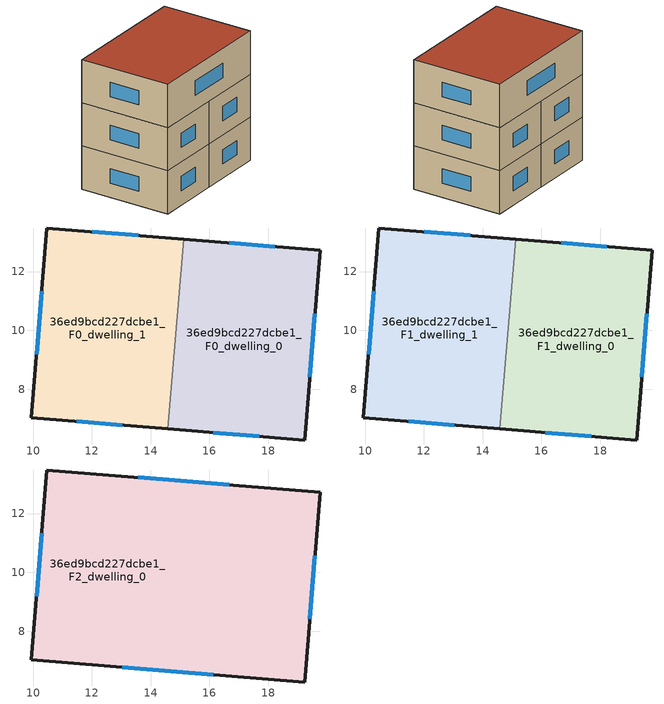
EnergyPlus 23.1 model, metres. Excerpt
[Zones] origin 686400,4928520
36ed9bcd227dcbe1_F0_dwelling_0
 floor ground (EU_floor_Construction): 19.23,6.27 19.76,12.72 15.12,13.1 14.59,6.65 z0
 wall outside (EU_wall_Construction): 15.12,13.1 19.76,12.72 19.23,6.27 14.59,6.65 z0:3
 wall to 36ed9bcd227dcbe1_F0_dwelling_1 (EU_wall_Construction): 14.59,6.65 15.12,13.1 z0:3
 window (EU_Window_Construction): 16.67,12.98 18.22,12.85 / 19.59,10.57 19.41,8.42 / 17.69,6.4 16.14,6.53 z1:2
36ed9bcd227dcbe1_F0_dwelling_1
 floor ground (EU_floor_Construction): 14.59,6.65 15.12,13.1 10.47,13.48 9.94,7.03 z0
 wall outside (EU_wall_Construction): 14.59,6.65 9.94,7.03 10.47,13.48 15.12,13.1 z0:3
 window (EU_Window_Construction): 13.04,6.78 11.49,6.91 / 10.12,9.18 10.3,11.33 / 12.02,13.36 13.57,13.23 z1:2
36ed9bcd227dcbe1_F1_dwelling_0
 floor to 36ed9bcd227dcbe1_F0_dwelling_0 (EU_floor_Construction): 19.23,6.27 19.76,12.72 15.12,13.1 14.59,6.65 z3
 wall outside (EU_wall_Construction): 15.12,13.1 19.76,12.72 19.23,6.27 14.59,6.65 z3:6
 wall to 36ed9bcd227dcbe1_F1_dwelling_1 (EU_wall_Construction): 14.59,6.65 15.12,13.1 z3:6
 window (EU_Window_Construction): 16.67,12.98 18.22,12.85 / 19.59,10.57 19.41,8.42 / 17.69,6.4 16.14,6.53 z4:5
36ed9bcd227dcbe1_F1_dwelling_1
 floor to 36ed9bcd227dcbe1_F0_dwelling_1 (EU_floor_Construction): 14.59,6.65 15.12,13.1 10.47,13.48 9.94,7.03 z3
 wall outside (EU_wall_Construction): 14.59,6.65 9.94,7.03 10.47,13.48 15.12,13.1 z3:6
 window (EU_Window_Construction): 13.04,6.78 11.49,6.91 / 10.12,9.18 10.3,11.33 / 12.02,13.36 13.57,13.23 z4:5
36ed9bcd227dcbe1_F2_dwelling_0
 floor to 36ed9bcd227dcbe1_F1_dwelling_0 (EU_floor_Construction): 19.23,6.27 19.76,12.72 15.12,13.1 14.59,6.65 z6
 floor to 36ed9bcd227dcbe1_F1_dwelling_1 (EU_floor_Construction): 14.59,6.65 15.12,13.1 10.47,13.48 9.94,7.03 z6
 wall outside (EU_wall_Construction): 19.23,6.27 9.94,7.03 10.47,13.48 19.76,12.72 19.23,6.27 z6:9
 window (EU_Window_Construction): 16.14,6.53 13.04,6.78 / 10.12,9.18 10.3,11.33 / 13.57,13.23 16.67,12.98 / 19.59,10.57 19.41,8.42 z7:8
 roof outside (EU_roof_Construction): 19.76,12.72 19.23,6.27 9.94,7.03 10.47,13.48 z9
[Building]
EU S2 Campaign: North Axis=0; Terrain=City; Solar Distribution=FullExterior
[Site:Location]
Bologna: Latitude=44.5; Longitude=11.25; Time Zone=1; Elevation=37
[SizingPeriod:WeatherFileDays]
AnnualSizingPeriod: Begin Month=1; Begin Day of Month=1; End Month=12; End Day of Month=31; Day of Week for Start Day=Monday; Use Weather File Daylight Saving Period=No; Use Weather File Rain and Snow Indicators=No
[MATERIAL]
EU_InternalMass_Material: Roughness=MediumRough; Thickness=0.1; Conductivity=1; Density=1800; Specific Heat=900; Thermal Absorptance=0.9; Solar Absorptance=0.7; Visible Absorptance=0.7
[MATERIAL:NOMASS] Roughness=MediumRough; Thermal Absorptance=0.9; Solar Absorptance=0.7; Visible Absorptance=0.7
Name | Thermal Resistance
EU_wall_NoMass | 0.937881
EU_roof_NoMass | 0.548572
EU_floor_NoMass | 0.71348
[WINDOWMATERIAL:SIMPLEGLAZINGSYSTEM]
EU_Window_SimpleGlazing: UFactor=4.25633; Solar Heat Gain Coefficient=0.85; Visible Transmittance=0.85
[CONSTRUCTION]
EU_wall_Construction: EU_wall_NoMass
EU_roof_Construction: EU_roof_NoMass
EU_floor_Construction: EU_floor_NoMass
EU_InternalMass_Construction: EU_InternalMass_Material
EU_Window_Construction: EU_Window_SimpleGlazing
[ZONE] Type=1; Multiplier=1; Ceiling Height=autocalculate; Floor Area=autocalculate; Part of Total Floor Area=Yes
Name | Volume
36ed9bcd227dcbe1_F0_dwelling_0 | 90.4849
36ed9bcd227dcbe1_F1_dwelling_0; 36ed9bcd227dcbe1_F0_dwelling_1 | 90.4834
36ed9bcd227dcbe1_F2_dwelling_0 | 180.968
36ed9bcd227dcbe1_F1_dwelling_1 | 90.4841
[INTERNALMASS] Construction=EU_InternalMass_Construction
Name | Zone or ZoneList | Surface Area
36ed9bcd227dcbe1_F0_dwelling_0_EU_InternalMass | 36ed9bcd227dcbe1_F0_dwelling_0 | 30.1613
36ed9bcd227dcbe1_F0_dwelling_1_EU_InternalMass | 36ed9bcd227dcbe1_F0_dwelling_1 | 30.1613
36ed9bcd227dcbe1_F1_dwelling_0_EU_InternalMass | 36ed9bcd227dcbe1_F1_dwelling_0 | 30.1613
36ed9bcd227dcbe1_F1_dwelling_1_EU_InternalMass | 36ed9bcd227dcbe1_F1_dwelling_1 | 30.1613
36ed9bcd227dcbe1_F2_dwelling_0_EU_InternalMass | 36ed9bcd227dcbe1_F2_dwelling_0 | 60.3233
[OTHEREQUIPMENT] Fuel Type=Electricity; Design Level Calculation Method=Watts/Area; Power per Zone Floor Area=1; Fraction Latent=0; Fraction Radiant=0; Fraction Lost=0; Carbon Dioxide Generation Rate=0; EndUse Subcategory=EU_Step8_InternalGains
Name | Zone or ZoneList or Space or SpaceList | Schedule
EU_Step8_InternalGain_36ed9bcd227dcbe1_F0_dwelling_0_f000 | 36ed9bcd227dcbe1_F0_dwelling_0 | EU_Step8_GainSchedule_36ed9bcd227dcbe1_F0_dwelling_0_f000
EU_Step8_InternalGain_36ed9bcd227dcbe1_F0_dwelling_1_f000 | 36ed9bcd227dcbe1_F0_dwelling_1 | EU_Step8_GainSchedule_36ed9bcd227dcbe1_F0_dwelling_1_f000
EU_Step8_InternalGain_36ed9bcd227dcbe1_F1_dwelling_0_f000 | 36ed9bcd227dcbe1_F1_dwelling_0 | EU_Step8_GainSchedule_36ed9bcd227dcbe1_F1_dwelling_0_f000
EU_Step8_InternalGain_36ed9bcd227dcbe1_F1_dwelling_1_f000 | 36ed9bcd227dcbe1_F1_dwelling_1 | EU_Step8_GainSchedule_36ed9bcd227dcbe1_F1_dwelling_1_f000
EU_Step8_InternalGain_36ed9bcd227dcbe1_F2_dwelling_0_f000 | 36ed9bcd227dcbe1_F2_dwelling_0 | EU_Step8_GainSchedule_36ed9bcd227dcbe1_F2_dwelling_0_f000
[ZONEVENTILATION:DESIGNFLOWRATE] Schedule=EU_AlwaysOn; Design Flow Rate Calculation Method=AirChanges/Hour; Air Changes per Hour=0.687892; Ventilation Type=Natural; Fan Pressure Rise=0; Fan Total Efficiency=1; Constant Term Coefficient=1; Temperature Term Coefficient=0; Velocity Term Coefficient=0; Velocity Squared Term Coefficient=0; Minimum Indoor Temperature=-100; Maximum Indoor Temperature=100; Delta Temperature=-100; Minimum Outdoor Temperature=-100; Maximum Outdoor Temperature=100; Maximum Wind Speed=40
Name | Zone or ZoneList or Space or SpaceList
EU_ConstantAir_36ed9bcd227dcbe1_F0_dwelling_0 | 36ed9bcd227dcbe1_F0_dwelling_0
EU_ConstantAir_36ed9bcd227dcbe1_F0_dwelling_1 | 36ed9bcd227dcbe1_F0_dwelling_1
EU_ConstantAir_36ed9bcd227dcbe1_F1_dwelling_0 | 36ed9bcd227dcbe1_F1_dwelling_0
EU_ConstantAir_36ed9bcd227dcbe1_F1_dwelling_1 | 36ed9bcd227dcbe1_F1_dwelling_1
EU_ConstantAir_36ed9bcd227dcbe1_F2_dwelling_0 | 36ed9bcd227dcbe1_F2_dwelling_0
[HVACTEMPLATE:THERMOSTAT] Constant Heating Setpoint=20; Constant Cooling Setpoint=50
EU_HeatOnly_36ed9bcd227dcbe1_F0_dwelling_0; EU_HeatOnly_36ed9bcd227dcbe1_F0_dwelling_1; EU_HeatOnly_36ed9bcd227dcbe1_F1_dwelling_0; EU_HeatOnly_36ed9bcd227dcbe1_F1_dwelling_1; EU_HeatOnly_36ed9bcd227dcbe1_F2_dwelling_0
[HVACTEMPLATE:ZONE:IDEALLOADSAIRSYSTEM] System Availability Schedule=EU_AlwaysOn; Maximum Heating Supply Air Temperature=50; Minimum Cooling Supply Air Temperature=13; Maximum Heating Supply Air Humidity Ratio=0.0156; Minimum Cooling Supply Air Humidity Ratio=0.0077; Heating Limit=NoLimit; Cooling Limit=NoLimit; Heating Availability Schedule=EU_AlwaysOn; Cooling Availability Schedule=EU_CoolingOff; Dehumidification Control Type=ConstantSensibleHeatRatio; Cooling Sensible Heat Ratio=0.7; Dehumidification Setpoint=60; Humidification Control Type=None; Humidification Setpoint=30; Outdoor Air Method=None; Outdoor Air Flow Rate per Person=0.00944; Outdoor Air Flow Rate per Zone Floor Area=0; Outdoor Air Flow Rate per Zone=0; Demand Controlled Ventilation Type=None; Outdoor Air Economizer Type=NoEconomizer; Heat Recovery Type=None; Sensible Heat Recovery Effectiveness=0.7; Latent Heat Recovery Effectiveness=0.65
Name | Template Thermostat
36ed9bcd227dcbe1_F0_dwelling_0 | EU_HeatOnly_36ed9bcd227dcbe1_F0_dwelling_0
36ed9bcd227dcbe1_F0_dwelling_1 | EU_HeatOnly_36ed9bcd227dcbe1_F0_dwelling_1
36ed9bcd227dcbe1_F1_dwelling_0 | EU_HeatOnly_36ed9bcd227dcbe1_F1_dwelling_0
36ed9bcd227dcbe1_F1_dwelling_1 | EU_HeatOnly_36ed9bcd227dcbe1_F1_dwelling_1
36ed9bcd227dcbe1_F2_dwelling_0 | EU_HeatOnly_36ed9bcd227dcbe1_F2_dwelling_0
[SIZING:ZONE] Zone Cooling Design Supply Air Temperature Input Method=SupplyAirTemperature; Zone Cooling Design Supply Air Temperature=13; Zone Heating Design Supply Air Temperature Input Method=SupplyAirTemperature; Zone Heating Design Supply Air Temperature=50; Zone Cooling Design Supply Air Humidity Ratio=0.008; Zone Heating Design Supply Air Humidity Ratio=0.008; Cooling Design Air Flow Method=DesignDay; Cooling Design Air Flow Rate=0; Cooling Minimum Air Flow per Zone Floor Area=0.000762; Cooling Minimum Air Flow=0; Cooling Minimum Air Flow Fraction=0.2; Heating Design Air Flow Method=DesignDay; Heating Design Air Flow Rate=0; Heating Maximum Air Flow per Zone Floor Area=0.002032; Heating Maximum Air Flow=0.141576; Heating Maximum Air Flow Fraction=0.3; Account for Dedicated Outdoor Air System=No; Dedicated Outdoor Air System Control Strategy=NeutralSupplyAir; Dedicated Outdoor Air Low Setpoint Temperature for Design=autosize; Dedicated Outdoor Air High Setpoint Temperature for Design=autosize; Zone Load Sizing Method=Sensible Load Only No Latent Load; Zone Latent Cooling Design Supply Air Humidity Ratio Input Method=HumidityRatioDifference; Zone Cooling Design Supply Air Humidity Ratio Difference=0.005; Zone Latent Heating Design Supply Air Humidity Ratio Input Method=HumidityRatioDifference; Zone Humidification Design Supply Air Humidity Ratio Difference=0.005
36ed9bcd227dcbe1_F0_dwelling_0; 36ed9bcd227dcbe1_F0_dwelling_1; 36ed9bcd227dcbe1_F1_dwelling_0; 36ed9bcd227dcbe1_F1_dwelling_1; 36ed9bcd227dcbe1_F2_dwelling_0
[SCHEDULE:CONSTANT]
Name | Hourly Value
EU_AlwaysOn | 1
EU_CoolingOff | 0
[SCHEDULE:FILE] Column Number=1; Rows to Skip at Top=0; Number of Hours of Data=8760; Column Separator=Comma; Interpolate to Timestep=No; Minutes per Item=60; Adjust Schedule for Daylight Savings=Yes
Name | File
EU_Step8_GainSchedule_36ed9bcd227dcbe1_F0_dwelling_0_f000 | ../../schedules/36ed9bcd227dcbe1/36ed9bcd227dcbe1_F0_dwelling_0_f000_gain.csv
EU_Step8_GainSchedule_36ed9bcd227dcbe1_F0_dwelling_1_f000 | ../../schedules/36ed9bcd227dcbe1/36ed9bcd227dcbe1_F0_dwelling_1_f000_gain.csv
EU_Step8_GainSchedule_36ed9bcd227dcbe1_F1_dwelling_0_f000 | ../../schedules/36ed9bcd227dcbe1/36ed9bcd227dcbe1_F1_dwelling_0_f000_gain.csv
EU_Step8_GainSchedule_36ed9bcd227dcbe1_F1_dwelling_1_f000 | ../../schedules/36ed9bcd227dcbe1/36ed9bcd227dcbe1_F1_dwelling_1_f000_gain.csv
EU_Step8_GainSchedule_36ed9bcd227dcbe1_F2_dwelling_0_f000 | ../../schedules/36ed9bcd227dcbe1/36ed9bcd227dcbe1_F2_dwelling_0_f000_gain.csv
